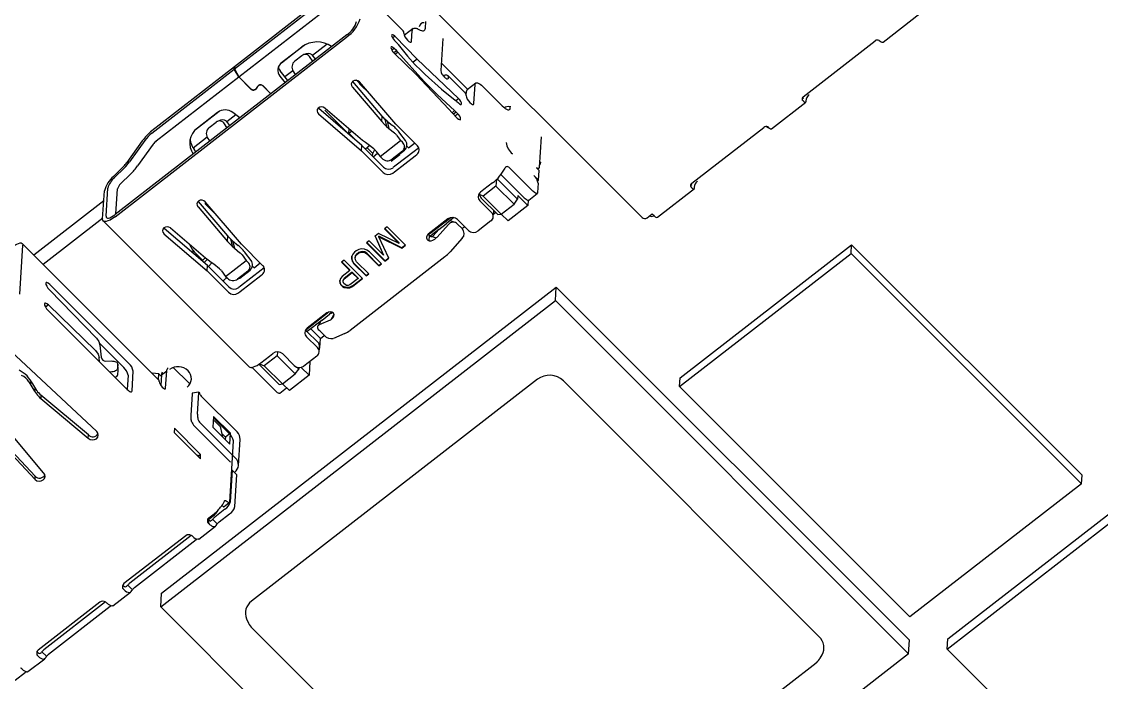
# Model space of a CAD drawing. Header units: millimetres. Extents: x 2 to 1109, y 2 to 430.
# Drawn here: x 424.87 to 471.74, y 357.14 to 385.83 of the extents above; entities that cross this region are included whole.
import ezdxf

# ---------------------------------------------------------------- set-up
doc = ezdxf.new("R2010")
doc.units = ezdxf.units.MM
doc.header["$LTSCALE"] = 0.5
doc.layers.add('几何体', color=7, linetype='Continuous')

msp = doc.modelspace()

# ---------------------------------------------------------------- linework, layer by layer
at = {"layer": '几何体'}
for p, q in [((441.43, 385.425), (439.603, 387.251)), ((442.337, 386.785), (451.804, 377.319)), ((434.105, 383.772), (437.691, 386.555)), ((437.697, 386.65), (434.111, 383.866)), ((434.296, 383.431), (437.883, 386.214)), ((442.393, 385.546), (442.41, 385.826)), ((462.259, 384.935), (463.861, 386.177)), ((441.458, 385.328), (441.457, 385.305)), ((441.861, 385.526), (441.489, 385.237)), ((441.79, 384.971), (441.818, 385.427)), ((442.038, 385.537), (442.037, 385.521)), ((428.92, 377.353), (438.975, 385.157)), ((438.98, 385.251), (428.926, 377.447)), ((438.127, 384.85), (437.498, 384.362)), ((441.067, 385.192), (440.968, 385.115)), ((441.055, 385.004), (441.154, 384.902)), ((442.031, 384.192), (441.067, 385.192)), ((441.489, 385.237), (441.475, 385.224)), ((443.144, 385.093), (443.057, 383.705)), ((458.793, 382.566), (461.921, 384.994)), ((437.125, 384.789), (436.094, 383.989)), ((436.151, 384.042), (437.032, 384.726)), ((437.023, 384.347), (436.719, 384.111)), ((437.212, 384.428), (437.084, 384.383)), ((441.034, 384.665), (440.935, 384.588)), ((441.019, 384.48), (441.133, 384.569)), ((441.022, 384.477), (441.99, 383.534)), ((441.133, 384.569), (441.034, 384.665)), ((441.076, 384.424), (441.197, 384.499)), ((441.197, 384.499), (441.133, 384.569)), ((441.936, 383.671), (441.197, 384.499)), ((437.486, 384.118), (437.396, 384.269)), ((437.497, 384.1), (437.486, 384.118)), ((437.623, 384.197), (437.536, 384.319)), ((442.031, 384.192), (441.861, 384.06)), ((443.837, 382.486), (442.031, 384.192)), ((443.077, 384.032), (444.222, 382.887)), ((430.519, 380.988), (434.098, 383.766)), ((434.104, 383.86), (430.525, 381.082)), ((430.71, 380.647), (434.289, 383.425)), ((434.098, 383.766), (434.104, 383.86)), ((434.289, 383.425), (434.098, 383.766)), ((434.11, 383.853), (434.104, 383.86)), ((434.111, 383.866), (434.105, 383.772)), ((434.105, 383.772), (434.296, 383.431)), ((434.289, 383.425), (434.808, 382.906)), ((434.816, 382.911), (434.296, 383.431)), ((436.075, 383.461), (436.302, 383.172)), ((436.426, 383.268), (436.09, 383.696)), ((436.64, 383.696), (436.298, 383.431)), ((436.645, 383.686), (436.735, 383.535)), ((436.735, 383.535), (436.746, 383.517)), ((442.359, 383.208), (441.936, 383.671)), ((441.99, 383.534), (442.439, 383.06)), ((444.136, 382.718), (443.363, 383.491)), ((435.109, 383.014), (435.06, 382.934)), ((435.068, 382.93), (435.117, 383.009)), ((435.345, 383.03), (435.683, 382.692)), ((435.691, 382.698), (435.352, 383.036)), ((439.228, 382.985), (439.219, 382.995)), ((439.228, 382.985), (440.507, 381.491)), ((439.242, 383.22), (439.234, 383.23)), ((440.522, 381.727), (439.242, 383.22)), ((439.84, 382.851), (439.39, 383.301)), ((439.521, 383.139), (440.019, 382.642)), ((441.11, 381.368), (439.536, 383.206)), ((443.39, 383.371), (443.391, 383.395)), ((444.576, 383.161), (444.203, 382.872)), ((444.497, 382.265), (444.549, 383.1)), ((444.897, 383.002), (445.73, 382.168)), ((443.72, 382.395), (443.837, 382.486)), ((444.165, 382.621), (444.163, 382.598)), ((444.165, 382.621), (444.177, 382.811)), ((458.76, 382.512), (458.754, 382.418)), ((458.788, 382.497), (458.793, 382.566)), ((458.922, 382.364), (458.93, 382.492)), ((439.636, 380.447), (437.764, 382.055)), ((438.027, 382.07), (438.037, 382.061)), ((439.557, 380.754), (438.037, 382.061)), ((443.76, 382.36), (443.826, 382.298)), ((446.078, 382.07), (446.084, 382.153)), ((457.418, 381.177), (458.908, 382.333)), ((433.442, 381.93), (432.41, 381.129)), ((433.375, 381.887), (432.494, 381.203)), ((433.494, 381.542), (433.367, 381.497)), ((434.168, 381.777), (433.78, 381.477)), ((434.335, 381.645), (434.039, 381.88)), ((437.749, 381.819), (439.621, 380.211)), ((438.032, 381.983), (439.159, 380.856)), ((440.507, 381.491), (440.522, 381.727)), ((440.631, 381.597), (440.708, 381.28)), ((440.728, 381.506), (440.631, 381.597)), ((443.555, 381.866), (443.659, 381.965)), ((443.731, 381.897), (443.612, 381.804)), ((443.676, 381.735), (443.796, 381.828)), ((443.796, 381.828), (443.731, 381.897)), ((433.001, 381.225), (433.305, 381.461)), ((433.768, 381.232), (433.678, 381.384)), ((433.779, 381.214), (433.768, 381.232)), ((433.905, 381.312), (433.818, 381.433)), ((439.067, 380.978), (439.077, 381.138)), ((439.067, 380.978), (439.188, 381.072)), ((440.708, 381.28), (440.805, 381.189)), ((440.728, 381.506), (440.805, 381.189)), ((440.728, 381.506), (440.972, 381.314)), ((440.805, 381.189), (441.048, 380.997)), ((442.044, 380.434), (441.11, 381.368)), ((453.952, 378.809), (457.08, 381.237)), ((457.218, 381.23), (457.272, 381.272)), ((430.106, 380.648), (429.439, 379.711)), ((430.212, 380.67), (429.545, 379.733)), ((432.922, 380.811), (432.313, 380.337)), ((432.927, 380.801), (433.017, 380.65)), ((433.017, 380.65), (433.028, 380.631)), ((439.372, 380.673), (439.067, 380.978)), ((440.424, 379.967), (441.318, 380.661)), ((441.139, 380.901), (441.318, 380.661)), ((441.527, 380.659), (441.289, 380.979)), ((441.392, 380.589), (441.318, 380.661)), ((447.417, 380.819), (447.334, 379.495)), ((430.571, 380.502), (429.903, 379.565)), ((439.621, 380.211), (439.636, 380.447)), ((439.621, 380.211), (440.554, 379.278)), ((440.569, 379.513), (439.636, 380.447)), ((439.978, 380.442), (439.788, 380.295)), ((439.911, 380.495), (439.796, 380.572)), ((440.11, 380.105), (439.862, 380.353)), ((440.155, 380.303), (439.911, 380.495)), ((440.11, 380.105), (440.191, 380.271)), ((440.245, 380.207), (440.424, 379.967)), ((441.393, 380.198), (440.946, 379.851)), ((441.036, 379.898), (441.483, 380.245)), ((441.96, 380.238), (441.067, 379.545)), ((441.657, 380.342), (441.585, 380.414)), ((441.657, 380.342), (441.926, 380.552)), ((442.035, 380.296), (441.96, 380.238)), ((440.102, 379.98), (440.11, 380.105)), ((440.121, 379.961), (440.316, 380.113)), ((440.424, 379.967), (440.499, 379.895)), ((440.899, 379.822), (440.996, 379.872)), ((440.912, 379.764), (441.285, 380.053)), ((440.996, 379.872), (441.036, 379.898)), ((441.052, 379.309), (441.946, 380.003)), ((441.263, 380.075), (441.285, 380.053)), ((441.946, 380.003), (442.02, 380.061)), ((446.166, 380.082), (446.177, 380.072)), ((447.35, 379.758), (447.384, 379.725)), ((447.384, 379.725), (447.378, 379.631)), ((429.286, 379.533), (428.85, 379.102)), ((429.331, 379.484), (428.895, 379.053)), ((429.598, 379.209), (429.162, 378.778)), ((440.978, 379.252), (441.052, 379.309)), ((441.067, 379.545), (440.992, 379.487)), ((447.057, 378.467), (446.09, 379.434)), ((447.213, 379.481), (447.326, 379.368)), ((447.272, 379.422), (447.318, 379.458)), ((447.3, 378.949), (447.326, 379.368)), ((447.341, 379.602), (447.378, 379.631)), ((447.378, 379.631), (447.343, 379.647)), ((445.308, 378.824), (444.936, 378.535)), ((445.473, 378.966), (445.455, 378.689)), ((446.397, 378.112), (445.508, 379.001)), ((445.718, 379.145), (446.684, 378.178)), ((447.1, 379.149), (447.3, 378.949)), ((447.262, 378.92), (447.3, 378.949)), ((447.291, 378.808), (447.266, 378.408)), ((453.919, 378.754), (453.913, 378.66)), ((453.947, 378.739), (453.952, 378.809)), ((454.081, 378.606), (454.089, 378.734)), ((428.384, 377.272), (428.46, 378.483)), ((428.533, 377.387), (428.609, 378.599)), ((428.963, 377.476), (429.032, 378.572)), ((444.742, 378.325), (444.726, 378.353)), ((444.746, 378.38), (444.742, 378.317)), ((444.897, 378.255), (444.742, 378.318)), ((444.936, 378.535), (444.787, 378.419)), ((445.455, 378.689), (444.897, 378.255)), ((444.897, 378.255), (445.683, 377.469)), ((445.455, 378.689), (446.242, 377.902)), ((446.407, 378.276), (446.397, 378.112)), ((446.407, 378.276), (446.841, 377.843)), ((446.877, 378.082), (447.25, 378.371)), ((452.466, 377.332), (454.067, 378.575)), ((428.432, 378.041), (425.402, 375.689)), ((432.525, 377.782), (432.516, 377.792)), ((432.525, 377.782), (433.804, 376.288)), ((432.539, 378.017), (432.531, 378.027)), ((433.819, 376.524), (432.539, 378.017)), ((432.818, 377.936), (433.316, 377.439)), ((434.407, 376.165), (432.833, 378.003)), ((433.02, 377.765), (433.021, 377.783)), ((444.763, 378.046), (445.263, 377.546)), ((444.82, 378.167), (445.54, 377.447)), ((445.683, 377.469), (446.242, 377.902)), ((446.841, 377.843), (445.984, 377.178)), ((446.242, 377.902), (446.397, 378.112)), ((446.855, 378.074), (446.841, 377.843)), ((433.02, 377.765), (433.03, 377.773)), ((433.137, 377.648), (433.02, 377.765)), ((443.491, 377.315), (442.526, 376.566)), ((443.634, 377.316), (443.295, 377.053)), ((445.339, 377.353), (445.349, 377.513)), ((445.452, 377.535), (445.345, 377.452)), ((445.54, 377.447), (445.683, 377.469)), ((445.689, 377.473), (445.984, 377.178)), ((452.015, 377.305), (452.239, 377.479)), ((452.239, 377.479), (452.305, 377.412)), ((428.385, 377.289), (425.805, 375.286)), ((428.412, 377.175), (434.745, 370.842)), ((432.933, 375.244), (431.061, 376.852)), ((431.324, 376.867), (431.334, 376.858)), ((432.855, 375.552), (431.334, 376.858)), ((440.732, 376.918), (440.62, 376.831)), ((440.634, 376.842), (441.251, 376.225)), ((441.532, 376.118), (440.732, 376.918)), ((443.368, 377.258), (442.511, 376.594)), ((442.898, 376.468), (443.393, 377.019)), ((442.971, 376.801), (443.295, 377.053)), ((443.69, 377.103), (443.517, 377.163)), ((444.258, 376.765), (443.791, 377.232)), ((443.791, 377.04), (443.991, 376.84)), ((443.986, 376.845), (444.094, 376.929)), ((445.24, 377.172), (444.681, 376.739)), ((431.046, 376.616), (432.918, 375.009)), ((433.804, 376.288), (433.819, 376.524)), ((433.928, 376.394), (434.005, 376.077)), ((434.025, 376.303), (433.928, 376.394)), ((440.359, 376.629), (440.211, 376.513)), ((440.211, 376.513), (440.58, 375.681)), ((440.581, 375.704), (440.219, 376.52)), ((441.25, 376.201), (440.359, 376.629)), ((440.37, 376.486), (440.372, 376.509)), ((440.806, 375.554), (440.37, 376.486)), ((440.37, 376.486), (441.364, 375.988)), ((441.366, 376.011), (440.372, 376.509)), ((440.62, 376.831), (441.25, 376.201)), ((442.51, 376.58), (442.503, 376.587)), ((442.556, 376.303), (442.57, 376.539)), ((442.575, 376.536), (442.664, 376.563)), ((442.971, 376.801), (442.664, 376.563)), ((442.688, 376.494), (442.861, 376.435)), ((442.971, 376.801), (442.725, 376.527)), ((443.993, 376.419), (443.465, 375.831)), ((424.784, 373.992), (424.918, 376.119)), ((430.815, 370.276), (424.895, 376.196)), ((432.294, 375.909), (432.287, 375.798)), ((434.005, 376.077), (434.102, 375.986)), ((434.025, 376.303), (434.102, 375.986)), ((434.025, 376.303), (434.269, 376.111)), ((434.102, 375.986), (434.345, 375.794)), ((435.341, 375.231), (434.407, 376.165)), ((439.501, 375.932), (439.391, 375.877)), ((439.61, 375.956), (439.501, 375.932)), ((439.752, 375.946), (439.61, 375.956)), ((439.858, 375.907), (439.752, 375.946)), ((439.95, 376.311), (439.838, 376.224)), ((439.838, 376.224), (440.638, 375.424)), ((439.852, 376.235), (440.64, 375.447)), ((439.962, 375.836), (439.858, 375.907)), ((440.58, 375.681), (439.95, 376.311)), ((441.25, 376.201), (441.251, 376.225)), ((441.364, 375.988), (441.532, 376.118)), ((441.364, 375.988), (441.366, 376.011)), ((441.366, 376.011), (441.519, 376.13)), ((453.446, 370.356), (460.894, 376.137)), ((460.87, 375.761), (460.894, 376.137)), ((460.894, 376.137), (470.894, 366.137)), ((432.362, 375.834), (432.733, 375.463)), ((432.707, 375.438), (432.837, 375.566)), ((432.915, 375.502), (432.783, 375.372)), ((433.721, 374.764), (434.615, 375.458)), ((434.436, 375.698), (434.615, 375.458)), ((434.824, 375.456), (434.586, 375.776)), ((434.69, 375.386), (434.615, 375.458)), ((438.87, 375.472), (438.758, 375.386)), ((439.67, 374.672), (438.87, 375.472)), ((443.239, 375.62), (439.122, 372.423)), ((439.2, 375.638), (439.194, 375.512)), ((439.194, 375.512), (439.195, 375.536)), ((439.194, 375.512), (439.225, 375.415)), ((439.195, 375.536), (439.201, 375.639)), ((439.226, 375.439), (439.195, 375.536)), ((439.241, 375.73), (439.2, 375.638)), ((439.225, 375.415), (439.226, 375.439)), ((439.293, 375.339), (439.226, 375.439)), ((439.317, 375.819), (439.241, 375.73)), ((439.391, 375.877), (439.317, 375.819)), ((439.34, 375.565), (439.361, 375.642)), ((439.34, 375.565), (439.341, 375.588)), ((439.353, 375.485), (439.34, 375.565)), ((439.363, 375.666), (439.341, 375.588)), ((439.403, 375.402), (439.353, 375.485)), ((439.361, 375.642), (439.419, 375.717)), ((439.361, 375.642), (439.363, 375.666)), ((439.42, 375.741), (439.363, 375.666)), ((439.419, 375.717), (439.493, 375.775)), ((439.419, 375.717), (439.42, 375.741)), ((439.42, 375.741), (439.495, 375.798)), ((439.493, 375.775), (439.585, 375.816)), ((439.493, 375.775), (439.495, 375.798)), ((439.586, 375.839), (439.495, 375.798)), ((439.585, 375.816), (439.586, 375.839)), ((439.585, 375.816), (439.675, 375.825)), ((439.676, 375.849), (439.586, 375.839)), ((439.675, 375.825), (439.676, 375.849)), ((439.675, 375.825), (439.763, 375.803)), ((439.765, 375.826), (439.676, 375.849)), ((439.763, 375.803), (439.765, 375.826)), ((439.763, 375.803), (439.85, 375.749)), ((439.851, 375.773), (439.765, 375.826)), ((439.85, 375.749), (439.851, 375.773)), ((439.85, 375.749), (440.377, 375.222)), ((439.851, 375.773), (440.379, 375.245)), ((440.489, 375.308), (439.962, 375.836)), ((440.58, 375.681), (440.581, 375.704)), ((440.638, 375.424), (440.806, 375.554)), ((440.638, 375.424), (440.64, 375.447)), ((440.64, 375.447), (440.798, 375.57)), ((453.422, 369.98), (460.87, 375.761)), ((460.87, 375.761), (470.87, 365.761)), ((432.918, 375.009), (432.933, 375.244)), ((432.918, 375.009), (433.851, 374.075)), ((433.866, 374.31), (432.933, 375.244)), ((432.974, 375.202), (433.123, 375.349)), ((433.208, 375.292), (433.093, 375.369)), ((433.452, 375.1), (433.208, 375.292)), ((433.542, 375.004), (433.721, 374.764)), ((434.69, 374.995), (434.243, 374.648)), ((434.333, 374.695), (434.78, 375.042)), ((435.258, 375.035), (434.364, 374.342)), ((434.954, 375.139), (434.882, 375.212)), ((434.954, 375.139), (435.224, 375.349)), ((435.332, 375.093), (435.258, 375.035)), ((438.758, 375.386), (439.116, 375.028)), ((438.772, 375.397), (439.117, 375.052)), ((439.116, 375.028), (438.781, 374.768)), ((439.116, 375.028), (439.117, 375.052)), ((439.225, 375.415), (439.291, 375.316)), ((439.291, 375.316), (439.293, 375.339)), ((439.291, 375.316), (439.819, 374.788)), ((439.293, 375.339), (439.82, 374.811)), ((439.931, 374.875), (439.403, 375.402)), ((440.377, 375.222), (440.489, 375.308)), ((440.377, 375.222), (440.379, 375.245)), ((440.379, 375.245), (440.477, 375.321)), ((433.614, 374.562), (433.635, 374.583)), ((433.624, 374.572), (433.634, 374.562)), ((433.633, 374.544), (433.635, 374.583)), ((433.635, 374.583), (433.77, 374.717)), ((433.721, 374.764), (433.796, 374.692)), ((434.196, 374.619), (434.293, 374.67)), ((434.293, 374.67), (434.333, 374.695)), ((434.349, 374.106), (435.243, 374.8)), ((435.243, 374.8), (435.317, 374.858)), ((438.704, 374.679), (438.681, 374.57)), ((438.681, 374.57), (438.693, 374.458)), ((438.695, 374.482), (438.684, 374.582)), ((438.781, 374.768), (438.704, 374.679)), ((438.822, 374.528), (438.825, 374.591)), ((438.854, 374.463), (438.822, 374.528)), ((438.825, 374.591), (438.864, 374.651)), ((438.827, 374.615), (438.825, 374.591)), ((438.866, 374.675), (438.827, 374.615)), ((439.218, 374.926), (438.864, 374.651)), ((438.864, 374.651), (438.866, 374.675)), ((439.219, 374.95), (438.866, 374.675)), ((439.473, 374.671), (439.119, 374.396)), ((439.219, 374.95), (439.218, 374.926)), ((439.218, 374.926), (439.473, 374.671)), ((439.475, 374.694), (439.219, 374.95)), ((439.223, 374.325), (439.67, 374.672)), ((439.225, 374.349), (439.657, 374.685)), ((439.475, 374.694), (439.473, 374.671)), ((439.819, 374.788), (439.931, 374.875)), ((439.82, 374.811), (439.819, 374.788)), ((439.82, 374.811), (439.918, 374.887)), ((426.072, 374.185), (428.11, 372.083)), ((429.52, 370.987), (426.087, 374.42)), ((430.942, 361.009), (448.072, 374.305)), ((434.275, 374.049), (434.349, 374.106)), ((434.364, 374.342), (434.289, 374.284)), ((438.693, 374.458), (438.695, 374.482)), ((438.693, 374.458), (438.726, 374.393)), ((438.727, 374.416), (438.695, 374.482)), ((438.726, 374.393), (438.727, 374.416)), ((438.726, 374.393), (438.794, 374.325)), ((438.727, 374.416), (438.795, 374.348)), ((438.794, 374.325), (438.795, 374.348)), ((438.794, 374.325), (438.863, 374.288)), ((438.865, 374.312), (438.795, 374.348)), ((438.906, 374.412), (438.854, 374.463)), ((438.865, 374.312), (438.863, 374.288)), ((438.863, 374.288), (438.987, 374.263)), ((438.989, 374.287), (438.865, 374.312)), ((438.975, 374.375), (438.906, 374.412)), ((439.046, 374.37), (438.975, 374.375)), ((438.987, 374.263), (438.989, 374.287)), ((438.987, 374.263), (439.113, 374.27)), ((439.114, 374.294), (438.989, 374.287)), ((439.119, 374.396), (439.046, 374.37)), ((439.113, 374.27), (439.223, 374.325)), ((439.113, 374.27), (439.114, 374.294)), ((439.225, 374.349), (439.114, 374.294)), ((439.223, 374.325), (439.225, 374.349)), ((448.035, 373.713), (448.072, 374.305)), ((448.072, 374.305), (463.406, 358.972)), ((430.905, 360.416), (448.035, 373.713)), ((448.035, 373.713), (463.369, 358.379)), ((426.03, 373.526), (425.907, 373.43)), ((426.016, 373.291), (429.449, 369.857)), ((428.076, 371.543), (426.03, 373.526)), ((438.22, 373.224), (437.207, 372.438)), ((438.117, 373.183), (437.26, 372.518)), ((437.909, 372.872), (438.233, 373.124)), ((438.339, 373.206), (438.233, 373.124)), ((438.377, 373.184), (438.233, 373.124)), ((438.297, 372.892), (438.43, 373.125)), ((437.909, 372.872), (437.262, 372.37)), ((437.853, 372.829), (437.736, 372.624)), ((437.797, 372.675), (438.269, 372.875)), ((438.424, 373.043), (438.423, 373.046)), ((437.718, 371.913), (437.252, 372.38)), ((437.835, 372.07), (437.415, 372.489)), ((438.008, 372.196), (437.808, 372.396)), ((437.835, 372.07), (438.003, 372.201)), ((438.901, 372.288), (438.397, 372.075)), ((428.13, 368.031), (424.182, 371.728)), ((428.23, 371.88), (429.296, 370.813)), ((428.26, 371.779), (428.32, 371.26)), ((437.237, 372.144), (437.704, 371.678)), ((437.81, 371.67), (437.835, 372.07)), ((428.25, 371.057), (428.226, 371.248)), ((435.254, 371.019), (435.626, 371.308)), ((435.959, 371.318), (435.401, 370.884)), ((435.626, 371.308), (435.775, 371.424)), ((435.97, 371.489), (435.959, 371.318)), ((436.746, 370.531), (435.959, 371.318)), ((436.698, 370.897), (436.198, 371.397)), ((437.68, 371.304), (437.122, 370.871)), ((437.78, 371.486), (437.79, 371.645)), ((437.79, 371.643), (437.81, 371.67)), ((428.528, 371.09), (428.759, 371.093)), ((429.037, 370.96), (429.025, 370.761)), ((429.052, 370.704), (429.037, 370.968)), ((431.451, 370.813), (432.135, 370.129)), ((435.885, 369.795), (434.919, 370.762)), ((435.166, 370.955), (436.045, 370.076)), ((435.188, 370.971), (435.401, 370.884)), ((435.401, 370.884), (436.188, 370.098)), ((436.901, 370.741), (436.818, 370.824)), ((436.905, 370.807), (436.901, 370.741)), ((437.345, 370.472), (437.002, 370.815)), ((437.382, 371.073), (437.345, 370.472)), ((428.729, 370.611), (428.697, 370.61)), ((429.04, 370.496), (429.052, 370.696)), ((429.052, 370.696), (429.052, 370.704)), ((429.488, 370.472), (429.449, 369.857)), ((429.658, 369.799), (429.711, 370.645)), ((430.824, 370.54), (430.533, 370.558)), ((430.808, 370.284), (430.824, 370.54)), ((430.937, 370.426), (430.824, 370.54)), ((430.941, 370.489), (430.912, 370.029)), ((430.941, 370.489), (431.165, 370.662)), ((430.952, 370.531), (430.941, 370.489)), ((430.952, 370.531), (430.988, 370.62)), ((431.118, 369.919), (431.165, 370.662)), ((431.165, 370.662), (431.176, 370.704)), ((447.254, 370.3), (434.846, 360.669)), ((436.188, 370.098), (436.746, 370.531)), ((437.345, 370.472), (436.488, 369.807)), ((436.746, 370.531), (436.901, 370.741)), ((453.422, 369.98), (453.446, 370.356)), ((421.784, 369.867), (425.449, 365.95)), ((425.458, 366.091), (421.793, 370.008)), ((425.183, 370.185), (425.351, 369.899)), ((425.352, 370.101), (425.183, 370.185)), ((425.351, 369.899), (425.521, 369.815)), ((425.521, 369.815), (425.352, 370.101)), ((436.045, 370.076), (436.188, 370.098)), ((436.078, 369.7), (436.37, 369.926)), ((436.488, 369.807), (436.193, 370.102)), ((459.49, 359.122), (448.383, 370.229)), ((463.422, 359.98), (453.422, 369.98)), ((425.707, 369.609), (425.699, 369.468)), ((425.699, 369.468), (427.758, 367.742)), ((427.767, 367.884), (425.707, 369.609)), ((432.264, 369.67), (432.205, 368.729)), ((432.565, 369.744), (432.272, 369.694)), ((432.499, 368.779), (432.558, 369.72)), ((432.662, 369.57), (434.222, 368.011)), ((434.151, 366.881), (432.591, 368.441)), ((433.202, 368.688), (433.172, 368.217)), ((433.198, 368.629), (433.865, 367.962)), ((433.935, 367.955), (433.202, 368.688)), ((433.492, 368.241), (433.255, 368.478)), ((425.821, 366.239), (424.138, 368.256)), ((431.504, 368.172), (431.492, 367.984)), ((431.492, 367.984), (432.626, 366.851)), ((432.638, 367.039), (431.504, 368.172)), ((433.928, 366.708), (432.368, 368.268)), ((433.172, 368.217), (433.905, 367.484)), ((433.607, 367.782), (433.519, 368.191)), ((433.935, 367.955), (433.711, 367.781)), ((433.905, 367.484), (433.935, 367.955)), ((427.758, 367.742), (427.767, 367.884)), ((433.579, 367.914), (433.711, 367.781)), ((433.711, 367.781), (433.705, 367.684)), ((434.056, 367.621), (433.889, 364.963)), ((434.278, 366.561), (434.348, 367.69)), ((432.563, 366.981), (432.465, 367.011)), ((432.638, 367.039), (432.563, 366.981)), ((432.626, 366.851), (432.638, 367.039)), ((432.559, 366.917), (432.563, 366.981)), ((465.069, 359.034), (474.751, 366.549)), ((425.449, 365.95), (425.458, 366.091)), ((434.012, 366.358), (433.925, 364.97)), ((433.975, 366.329), (434.012, 366.358)), ((434.012, 366.358), (434.212, 366.158)), ((434.111, 366.258), (434.112, 366.259)), ((434.125, 364.77), (434.212, 366.158)), ((465.041, 358.587), (474.723, 366.102)), ((470.87, 365.761), (470.894, 366.137)), ((470.87, 365.761), (463.422, 359.98)), ((433.692, 364.655), (433.246, 364.308)), ((433.657, 364.771), (433.881, 364.944)), ((432.961, 364.219), (432.951, 364.239)), ((432.952, 364.081), (432.961, 364.219)), ((432.96, 364.197), (433.178, 364.366)), ((433.004, 364.021), (432.979, 364.194)), ((432.996, 364.29), (433.22, 364.463)), ((433.159, 364.225), (433.359, 364.025)), ((433.446, 364.108), (433.892, 364.455)), ((432.552, 363.358), (433.278, 363.921)), ((431.991, 363.509), (429.31, 361.428)), ((432.233, 363.522), (429.559, 361.447)), ((432.44, 363.328), (429.759, 361.247)), ((432.549, 363.361), (432.53, 363.353)), ((429.274, 361.357), (429.265, 361.377)), ((428.828, 360.467), (429.592, 361.06)), ((429.266, 361.216), (429.274, 361.357)), ((429.473, 361.364), (429.673, 361.164)), ((430.905, 360.416), (430.942, 361.009)), ((428.267, 360.619), (425.586, 358.537)), ((428.509, 360.632), (425.835, 358.556)), ((428.716, 360.437), (426.035, 358.356)), ((428.825, 360.471), (428.806, 360.462)), ((446.239, 345.083), (430.905, 360.416)), ((434.629, 359.901), (434.694, 359.745)), ((434.841, 359.527), (434.833, 359.54)), ((434.841, 359.527), (445.948, 348.42)), ((465.041, 358.587), (465.069, 359.034)), ((463.369, 358.379), (463.406, 358.972)), ((472.707, 350.92), (465.041, 358.587)), ((425.141, 357.606), (425.868, 358.169)), ((425.551, 358.467), (425.541, 358.486)), ((425.542, 358.325), (425.551, 358.467)), ((425.547, 358.474), (425.548, 358.497)), ((425.749, 358.473), (425.949, 358.273)), ((463.369, 358.379), (446.239, 345.083)), ((459.525, 358.187), (459.609, 358.334)), ((446.944, 348.357), (459.352, 357.989)), ((459.362, 358.001), (459.352, 357.989)), ((425.03, 357.576), (424.583, 357.229)), ((425.139, 357.609), (425.12, 357.601))]:
    msp.add_line(p, q, dxfattribs=at)
at = {"layer": '几何体', "flags": 128}
for points in [[(441.457, 385.305), (441.466, 385.247), (441.5, 385.173), (441.553, 385.093), (441.616, 385.02), (441.68, 384.966), (441.736, 384.937), (441.774, 384.939), (441.79, 384.971)], [(441.818, 385.427), (441.826, 385.472), (441.843, 385.507), (441.868, 385.531), (441.902, 385.544), (441.943, 385.546), (441.991, 385.537), (442.046, 385.517), (442.106, 385.487)], [(442.106, 385.487), (442.165, 385.456), (442.22, 385.436), (442.268, 385.427), (442.309, 385.429), (442.343, 385.443), (442.368, 385.467), (442.385, 385.501), (442.393, 385.546)], [(441.067, 385.192), (441.015, 385.236), (440.971, 385.259), (440.94, 385.257), (440.928, 385.231), (440.936, 385.185), (440.962, 385.126), (441.004, 385.062), (441.055, 385.004)], [(441.154, 384.902), (441.19, 384.861), (441.218, 384.828)], [(441.218, 384.828), (441.622, 384.333), (441.954, 383.953)], [(462.093, 385.01), (462.134, 384.98), (462.171, 384.955)], [(462.171, 384.955), (462.211, 384.934), (462.243, 384.928), (462.258, 384.936)], [(441.034, 384.665), (440.982, 384.709), (440.938, 384.732), (440.907, 384.73), (440.895, 384.704), (440.902, 384.658), (440.929, 384.599), (440.971, 384.535), (441.022, 384.477)], [(441.954, 383.953), (442.19, 383.718), (442.38, 383.536)], [(442.38, 383.536), (443.096, 382.898), (443.688, 382.422)], [(443.153, 383.492), (443.189, 383.504), (443.251, 383.518), (443.302, 383.519), (443.343, 383.506), (443.372, 383.481), (443.388, 383.443), (443.391, 383.395)], [(443.216, 383.42), (443.248, 383.39), (443.28, 383.366), (443.31, 383.348), (443.336, 383.337), (443.358, 383.334), (443.374, 383.339), (443.385, 383.352), (443.39, 383.371)], [(439.526, 383.217), (439.465, 383.258), (439.391, 383.277), (439.316, 383.27), (439.249, 383.238), (439.201, 383.187), (439.178, 383.123), (439.185, 383.056), (439.219, 382.995)], [(443.659, 381.965), (442.915, 382.647), (442.359, 383.208)], [(442.439, 383.06), (443.193, 382.257), (443.773, 381.631)], [(444.549, 383.1), (444.558, 383.139), (444.58, 383.164), (444.613, 383.174), (444.657, 383.169), (444.709, 383.147), (444.768, 383.111), (444.832, 383.062), (444.897, 383.002)], [(443.826, 382.298), (443.877, 382.254), (443.922, 382.231), (443.952, 382.233), (443.965, 382.259), (443.957, 382.305), (443.93, 382.365), (443.888, 382.428), (443.837, 382.486)], [(444.163, 382.598), (444.173, 382.54), (444.207, 382.466), (444.259, 382.387), (444.322, 382.314), (444.387, 382.259), (444.442, 382.23), (444.481, 382.232), (444.497, 382.265)], [(444.203, 382.872), (444.186, 382.85), (444.177, 382.811)], [(458.788, 382.497), (458.786, 382.492), (458.782, 382.49), (458.776, 382.491), (458.768, 382.495)], [(438.027, 382.069), (437.961, 382.108), (437.884, 382.121), (437.808, 382.108), (437.744, 382.069), (437.701, 382.012), (437.688, 381.944), (437.704, 381.877), (437.749, 381.819)], [(443.688, 382.422), (443.729, 382.388), (443.76, 382.36)], [(445.73, 382.168), (445.796, 382.108), (445.859, 382.059), (445.918, 382.023), (445.97, 382.002), (446.014, 381.996), (446.047, 382.006), (446.069, 382.031), (446.078, 382.07)], [(458.819, 382.353), (458.785, 382.381), (458.754, 382.418)], [(458.819, 382.353), (458.86, 382.332), (458.892, 382.327), (458.913, 382.338), (458.921, 382.364)], [(440.631, 381.597), (440.57, 381.666), (440.522, 381.727)], [(443.731, 381.897), (443.692, 381.936), (443.659, 381.965)], [(443.773, 381.631), (443.823, 381.59), (443.871, 381.571), (443.9, 381.57), (443.918, 381.581)], [(440.507, 381.491), (440.62, 381.367), (440.708, 381.28)], [(457.252, 381.252), (457.293, 381.222), (457.33, 381.197)], [(457.33, 381.197), (457.37, 381.176), (457.402, 381.171), (457.417, 381.179)], [(439.796, 380.572), (439.663, 380.668), (439.557, 380.754)], [(432.428, 380.165), (432.426, 380.167), (432.35, 380.285)], [(442.096, 380.362), (442.075, 380.334), (442.035, 380.296)], [(441.269, 380.079), (441.273, 380.071), (441.285, 380.053)], [(447.334, 379.495), (447.331, 379.477), (447.324, 379.464), (447.313, 379.455), (447.299, 379.45), (447.281, 379.451), (447.261, 379.456), (447.238, 379.466), (447.213, 379.481)], [(453.947, 378.739), (453.945, 378.734), (453.941, 378.732), (453.935, 378.733), (453.927, 378.737)], [(447.266, 378.408), (447.26, 378.384), (447.247, 378.369), (447.227, 378.363), (447.201, 378.367), (447.169, 378.38), (447.134, 378.401), (447.096, 378.431), (447.057, 378.467)], [(453.978, 378.596), (453.944, 378.623), (453.913, 378.66)], [(453.978, 378.596), (454.019, 378.574), (454.051, 378.569), (454.072, 378.58), (454.08, 378.607)], [(432.833, 378.003), (432.774, 378.049), (432.7, 378.073), (432.622, 378.069), (432.552, 378.04), (432.501, 377.988), (432.476, 377.923), (432.481, 377.854), (432.516, 377.792)], [(446.684, 378.178), (446.724, 378.142), (446.762, 378.112), (446.797, 378.091), (446.828, 378.078), (446.855, 378.074), (446.875, 378.08), (446.877, 378.082)], [(428.92, 377.353), (428.812, 377.275), (428.708, 377.214), (428.614, 377.171), (428.532, 377.149), (428.466, 377.149), (428.418, 377.17), (428.39, 377.211), (428.384, 377.272)], [(428.533, 377.387), (428.537, 377.343), (428.558, 377.313), (428.593, 377.297), (428.641, 377.298), (428.701, 377.314), (428.771, 377.345), (428.846, 377.39), (428.926, 377.447)], [(445.335, 377.652), (445.344, 377.621), (445.348, 377.513)], [(452.305, 377.413), (452.37, 377.358), (452.425, 377.329), (452.464, 377.331), (452.465, 377.333)], [(431.324, 376.867), (431.26, 376.904), (431.185, 376.918), (431.11, 376.907), (431.046, 376.871), (431.002, 376.817), (430.985, 376.751), (430.996, 376.685), (431.036, 376.626)], [(443.517, 377.163), (443.473, 377.173), (443.453, 377.176)], [(433.928, 376.394), (433.867, 376.463), (433.819, 376.524)], [(424.489, 376.054), (424.576, 376.116), (424.658, 376.165), (424.734, 376.199), (424.8, 376.217), (424.852, 376.217), (424.891, 376.2), (424.913, 376.167), (424.918, 376.119)], [(433.804, 376.288), (433.917, 376.164), (434.005, 376.077)], [(433.093, 375.369), (432.96, 375.465), (432.855, 375.552)], [(435.393, 375.159), (435.372, 375.131), (435.332, 375.093)], [(426.087, 374.42), (426.022, 374.475), (425.967, 374.503), (425.928, 374.501), (425.913, 374.469), (425.922, 374.411), (425.956, 374.337), (426.009, 374.257), (426.072, 374.185)], [(426.03, 373.526), (425.966, 373.581), (425.91, 373.609), (425.872, 373.607), (425.856, 373.575), (425.866, 373.517), (425.9, 373.443), (425.953, 373.364), (426.016, 373.291)], [(437.808, 372.396), (437.772, 372.436), (437.745, 372.478), (437.728, 372.52), (437.722, 372.561), (437.725, 372.598), (437.74, 372.63), (437.764, 372.656), (437.797, 372.675)], [(437.252, 372.38), (437.217, 372.422), (437.2, 372.452)], [(428.11, 372.083), (428.211, 371.941), (428.26, 371.779)], [(437.749, 371.877), (437.785, 371.753), (437.788, 371.645)], [(428.076, 371.543), (428.187, 371.388), (428.226, 371.248)], [(429.025, 370.761), (429.018, 370.734), (429, 370.707), (428.972, 370.683), (428.935, 370.661), (428.891, 370.642), (428.84, 370.627), (428.786, 370.617), (428.729, 370.611)], [(428.759, 371.093), (428.815, 371.091), (428.869, 371.084), (428.918, 371.072), (428.96, 371.056), (428.994, 371.036), (429.019, 371.012), (429.034, 370.987), (429.037, 370.96)], [(431.221, 370.799), (431.2, 370.764), (431.176, 370.704)], [(434.745, 370.842), (434.773, 370.823), (434.817, 370.813), (434.871, 370.817), (434.935, 370.834), (435.007, 370.863), (435.085, 370.904), (435.168, 370.957), (435.254, 371.019)], [(429.449, 369.857), (429.488, 369.821), (429.526, 369.792), (429.562, 369.77), (429.593, 369.757), (429.619, 369.754), (429.639, 369.76), (429.652, 369.775), (429.658, 369.799)], [(430.838, 370.199), (430.846, 370.15), (430.875, 370.088), (430.919, 370.021), (430.972, 369.96), (431.026, 369.914), (431.072, 369.89), (431.105, 369.891), (431.118, 369.919)], [(432.272, 369.694), (432.272, 369.694), (432.268, 369.69), (432.266, 369.682), (432.264, 369.67)], [(432.558, 369.72), (432.559, 369.733), (432.562, 369.741), (432.565, 369.744), (432.569, 369.742), (432.574, 369.735), (432.58, 369.724), (432.586, 369.709), (432.592, 369.689)], [(432.611, 369.642), (432.599, 369.669), (432.592, 369.689)], [(435.885, 369.795), (435.924, 369.759), (435.962, 369.73), (435.998, 369.708), (436.029, 369.695), (436.055, 369.692), (436.075, 369.698), (436.078, 369.7)], [(432.243, 368.462), (432.234, 368.493), (432.228, 368.518)], [(432.522, 368.569), (432.53, 368.536), (432.54, 368.513)], [(427.758, 367.742), (427.836, 367.69), (427.93, 367.667), (428.027, 367.678), (428.111, 367.72), (428.169, 367.788), (428.193, 367.871), (428.18, 367.957), (428.13, 368.031)], [(425.449, 365.95), (425.527, 365.897), (425.621, 365.875), (425.718, 365.886), (425.802, 365.928), (425.86, 365.996), (425.885, 366.079), (425.871, 366.165), (425.821, 366.239)], [(433.561, 364.819), (433.581, 364.801), (433.6, 364.786), (433.617, 364.775), (433.633, 364.769), (433.646, 364.767), (433.656, 364.77), (433.657, 364.771)], [(433.666, 365.01), (433.674, 365.027), (433.684, 365.037), (433.696, 365.042), (433.711, 365.041), (433.746, 365.025), (433.784, 364.992)], [(433.889, 364.963), (433.886, 364.951), (433.88, 364.943), (433.87, 364.94), (433.856, 364.942), (433.841, 364.948), (433.823, 364.959), (433.804, 364.974), (433.784, 364.992)], [(432.979, 364.194), (432.968, 364.207), (432.961, 364.219)], [(432.952, 364.078), (432.98, 364.044), (433.004, 364.021)], [(432.296, 363.472), (432.263, 363.499), (432.235, 363.521)], [(429.266, 361.216), (429.293, 361.182), (429.317, 361.159)], [(429.292, 361.332), (429.281, 361.345), (429.274, 361.357)], [(428.572, 360.581), (428.539, 360.609), (428.511, 360.63)], [(425.542, 358.325), (425.57, 358.292), (425.593, 358.269)], [(425.568, 358.442), (425.557, 358.454), (425.551, 358.467)], [(424.886, 357.72), (424.853, 357.747), (424.825, 357.769)]]:
    msp.add_lwpolyline(points, dxfattribs=at)
at = {"layer": '几何体'}
for centre, radius, start, end in [((438.144, 386.378), 1.477, 304.2261, 342.8883), ((438.371, 386.146), 1.083, 304.2261, 342.8883), ((442.329, 385.564), 0.213, 85.3894, 170.2491), ((441.343, 385.347), 0.116, 350.6338, 41.9183), ((437.687, 383.844), 1.098, 54.672, 126.6234), ((462.019, 384.857), 0.169, 64.2344, 125.7663), ((437.177, 384.152), 0.248, 28.119, 128.376), ((437.302, 384.161), 0.282, 34.0712, 108.5884), ((436.391, 383.715), 0.405, 126.2368, 218.8729), ((436.927, 383.856), 0.329, 129.2138, 211.0269), ((436.419, 383.958), 0.421, 194.0202, 218.5117), ((443.541, 383.79), 0.492, 189.931, 228.5931), ((435.24, 382.923), 0.16, 45.2582, 145.2391), ((435.24, 382.924), 0.149, 45.2582, 145.2391), ((439.393, 383.084), 0.187, 40.5912, 45.0107), ((434.928, 383.027), 0.171, 225.2582, 325.2391), ((434.928, 383.025), 0.16, 225.2582, 325.2391), ((444.05, 382.64), 0.116, 350.6337, 41.9183), ((458.868, 382.467), 0.124, 127.2325, 203.6029), ((458.779, 382.511), 0.0187, 176.1029, 234.3027), ((459.223, 382.396), 0.309, 125.0897, 162.0259), ((445.979, 381.894), 0.242, 73.1087, 128.9759), ((433.702, 381.447), 0.548, 52.1688, 126.6504), ((433.584, 381.275), 0.282, 34.0712, 108.5884), ((443.61, 381.582), 0.308, 359.7274, 52.7915), ((431.842, 379.392), 2.143, 127.9234, 144.1049), ((432.972, 380.55), 0.809, 126.1964, 215.7379), ((433.209, 380.97), 0.329, 129.2138, 211.0269), ((433.459, 381.267), 0.248, 28.119, 128.376), ((439.823, 379.907), 1.817, 36.1771, 50.7647), ((457.178, 381.1), 0.169, 64.2344, 125.7663), ((431.485, 379.749), 1.572, 127.9233, 144.105), ((431.149, 380.084), 0.714, 127.9233, 144.1048), ((433.005, 380.794), 0.83, 185.4493, 217.9147), ((440.72, 380.595), 0.519, 36.1771, 50.7647), ((441.292, 380.475), 0.299, 309.6652, 38.031), ((439.826, 379.901), 0.519, 36.1771, 50.7647), ((441.235, 380.393), 0.251, 308.9229, 51.1928), ((441.875, 380.257), 0.244, 306.3986, 46.4206), ((446.755, 380.732), 0.877, 190.3439, 227.8037), ((446.716, 380.71), 0.834, 189.3312, 228.8034), ((428.319, 380.517), 1.38, 314.4979, 324.2428), ((427.977, 380.861), 1.931, 314.4979, 324.2428), ((440.748, 380.133), 0.345, 223.7894, 305.1298), ((427.664, 381.178), 2.759, 314.4979, 324.2428), ((440.781, 379.514), 0.328, 226.0587, 306.7605), ((440.796, 379.749), 0.328, 226.0587, 306.7605), ((444.19, 380.313), 1.862, 306.8895, 333.0067), ((445.257, 378.687), 0.649, 44.8366, 50.2155), ((445.932, 379.45), 0.0847, 57.0632, 167.6568), ((445.742, 379.101), 0.482, 43.6907, 60.6259), ((429.645, 378.168), 1.227, 130.3848, 165.1141), ((429.478, 378.367), 0.899, 130.3848, 165.1141), ((429.427, 378.467), 0.409, 130.3847, 165.1141), ((446.709, 378.706), 0.591, 9.931, 48.5925), ((454.027, 378.71), 0.124, 127.2337, 203.6051), ((453.938, 378.753), 0.0187, 176.1027, 234.3017), ((454.382, 378.639), 0.309, 125.0897, 162.0259), ((444.931, 378.222), 0.244, 126.3986, 226.4206), ((444.958, 378.335), 0.217, 184.4605, 230.5583), ((443.564, 376.996), 0.328, 46.0587, 126.7605), ((445.095, 377.369), 0.244, 306.3986, 46.4206), ((451.918, 377.444), 0.17, 227.6789, 305.1428), ((452.201, 377.594), 0.223, 244.0683, 309.12), ((443.602, 376.845), 0.272, 45.8908, 140.0844), ((431.172, 376.763), 0.193, 225.0104, 229.3458), ((442.608, 376.462), 0.163, 126.3986, 226.4206), ((442.653, 376.724), 0.203, 225.2277, 245.9113), ((442.547, 376.743), 0.44, 271.1124, 315.5368), ((442.679, 376.648), 0.154, 225.2588, 273.2742), ((442.574, 376.662), 0.203, 304.182, 318.1759), ((442.747, 376.603), 0.203, 304.182, 318.1759), ((443.766, 376.629), 0.309, 317.3749, 43.1901), ((444.485, 377.001), 0.328, 226.0587, 306.7605), ((432.985, 376.463), 0.886, 202.5837, 225.2612), ((433.12, 374.704), 1.817, 36.1771, 50.7647), ((442.639, 376.489), 0.203, 225.2277, 245.9113), ((434.017, 375.392), 0.519, 36.1771, 50.7647), ((434.589, 375.272), 0.299, 309.6652, 38.031), ((442.165, 376.994), 1.745, 308.0092, 318.1764), ((433.123, 374.698), 0.519, 36.1771, 50.7647), ((434.532, 375.19), 0.251, 308.9229, 51.1928), ((435.172, 375.055), 0.244, 306.3986, 46.4206), ((434.045, 374.93), 0.345, 223.7894, 305.1298), ((434.078, 374.311), 0.328, 226.0587, 306.7605), ((434.093, 374.546), 0.328, 226.0587, 306.7605), ((438.248, 373.008), 0.218, 46.0587, 126.7605), ((438.149, 373.143), 0.291, 300.4378, 352.9145), ((438.275, 373.039), 0.177, 22.582, 45.2613), ((438.235, 372.957), 0.0895, 292.2525, 313.1256), ((437.405, 372.321), 0.244, 126.3986, 226.4206), ((438.303, 372.463), 0.399, 222.0866, 283.5298), ((438.479, 373.224), 1.027, 294.2708, 308.7847), ((437.523, 371.718), 0.276, 35.3295, 45.0509), ((428.52, 371.293), 0.203, 189.5298, 272.2297), ((435.971, 371.161), 0.328, 46.0587, 126.7605), ((437.535, 371.501), 0.244, 306.3986, 46.4206), ((428.906, 370.37), 0.591, 9.9309, 48.5931), ((429.129, 370.544), 0.591, 9.9309, 48.5931), ((431.653, 370.217), 0.629, 46.0846, 125.3553), ((434.48, 370.328), 0.617, 44.7202, 52.1529), ((436.926, 371.133), 0.328, 226.0587, 306.7605), ((424.077, 369.425), 1.443, 27.9104, 61.7845), ((424.566, 369.811), 0.722, 31.2789, 65.4671), ((428.884, 370.541), 0.162, 283.8112, 344.0621), ((431.767, 370.331), 0.467, 308.1341, 46.4585), ((447.777, 369.6), 0.874, 46.0587, 126.7605), ((426.821, 370.726), 1.686, 209.3727, 228.2798), ((426.252, 370.289), 0.871, 213.0026, 231.3396), ((430.743, 370.213), 0.0962, 351.4873, 41.0648), ((432.852, 369.761), 0.269, 206.2757, 225.1853), ((433.233, 368.734), 1.028, 180.313, 192.1241), ((432.739, 368.643), 0.527, 200.0369, 225.3197), ((433.527, 368.785), 1.028, 180.313, 192.1241), ((432.781, 368.631), 0.269, 206.2757, 225.1853), ((433.184, 368.407), 0.1, 45, 86.4096), ((427.954, 368.064), 0.261, 223.9243, 332.1741), ((433.421, 368.17), 0.1, 12.2362, 45), ((433.474, 367.519), 0.591, 9.9309, 48.5931), ((433.932, 367.711), 0.417, 357.158, 45.9777), ((433.87, 366.587), 0.407, 306.3986, 46.4206), ((425.645, 366.272), 0.261, 223.9243, 332.1741), ((432.158, 365.824), 1.727, 307.9601, 323.237), ((432.828, 365.341), 0.901, 322.3315, 338.4562), ((433.36, 365.144), 0.591, 304.2261, 342.8883), ((433.56, 364.944), 0.591, 304.2261, 342.8883), ((433.092, 364.159), 0.162, 126.1763, 210.0403), ((433.177, 364.417), 0.298, 228.3484, 238.6427), ((432.946, 364.373), 0.259, 299.1746, 325.3939), ((433.605, 363.849), 0.583, 128.0194, 139.7871), ((432.755, 364.944), 0.716, 306.292, 332.8177), ((433.499, 364.578), 0.746, 228.3478, 238.6427), ((433.072, 364.233), 0.0869, 234.8212, 270.3083), ((433.236, 364.119), 0.217, 234.8212, 270.3083), ((433.109, 364.151), 0.28, 297.3907, 333.4184), ((433.805, 363.649), 0.583, 128.0194, 139.7871), ((432.122, 363.333), 0.22, 58.9912, 126.6123), ((432.571, 363.722), 0.371, 222.2742, 263.6823), ((432.698, 362.999), 0.418, 120.955, 128.0526), ((429.405, 361.297), 0.162, 126.1763, 210.2508), ((429.918, 360.987), 0.583, 128.0194, 139.7871), ((429.402, 361.432), 0.148, 222.2743, 263.6823), ((429.592, 361.409), 0.371, 222.2718, 263.6826), ((429.259, 361.511), 0.259, 299.1746, 325.3939), ((429.422, 361.289), 0.28, 297.3907, 333.4184), ((430.118, 360.787), 0.583, 128.0194, 139.7871), ((428.398, 360.442), 0.22, 58.9912, 126.6124), ((428.847, 360.831), 0.371, 222.2742, 263.6823), ((428.974, 360.108), 0.418, 120.955, 128.0526), ((435.226, 360.147), 0.646, 126.0771, 202.3675), ((435.272, 359.986), 0.625, 199.5807, 225.4481), ((459.043, 358.652), 0.649, 330.7077, 46.4862), ((425.681, 358.407), 0.162, 126.1763, 210.2508), ((425.678, 358.542), 0.148, 222.2745, 263.6822), ((425.868, 358.519), 0.371, 222.2718, 263.6826), ((425.536, 358.621), 0.259, 299.1746, 325.3939), ((426.194, 358.097), 0.583, 128.0194, 139.7871), ((425.698, 358.399), 0.28, 297.3907, 333.4184), ((426.394, 357.897), 0.583, 128.0194, 139.7871), ((458.981, 358.499), 0.627, 307.3948, 331.7966), ((425.381, 358.277), 0.746, 228.3474, 238.6443), ((425.118, 357.818), 0.217, 234.8212, 270.3083), ((425.287, 357.247), 0.418, 120.955, 128.0526)]:
    msp.add_arc(centre, radius, start, end, dxfattribs=at)

doc.saveas('drawing.dxf')
